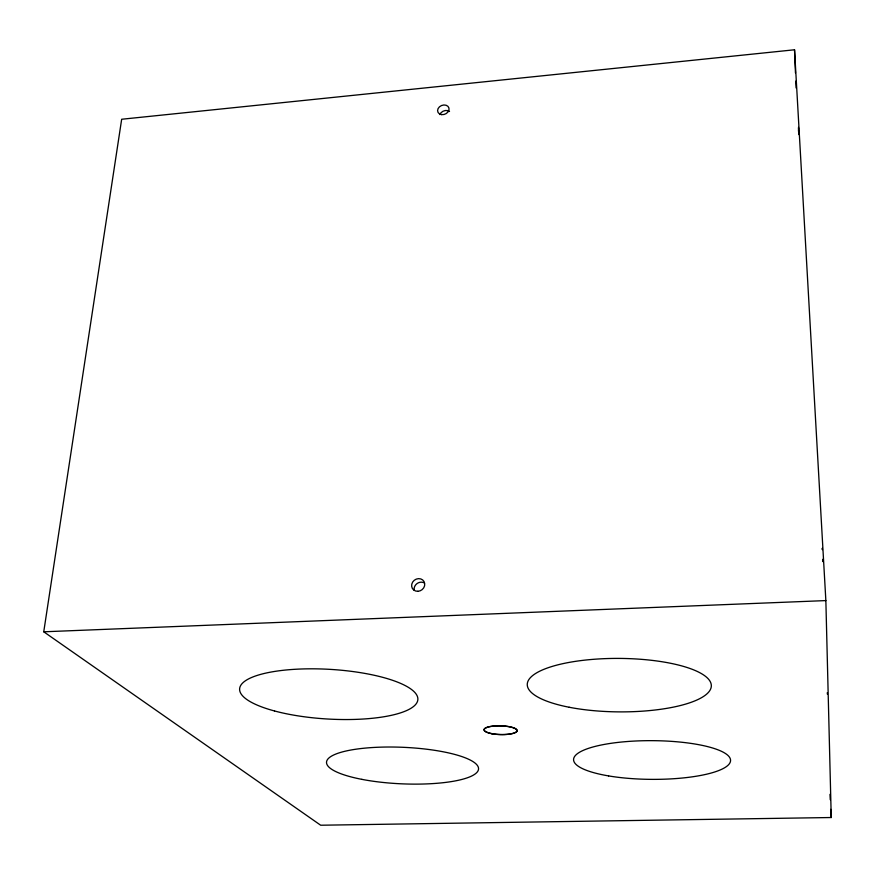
<?xml version="1.0" encoding="UTF-8"?>
<svg xmlns="http://www.w3.org/2000/svg" width="875" height="875" viewBox="0 0 875 875"><rect width="100%" height="100%" fill="white"/><g stroke="black" fill="none" stroke-linecap="round" stroke-linejoin="round"><path stroke-width="1.31" d="M43.75 631.794L121.669 119.252L794.533 49.777L825.858 600.589L831.25 817.523L320.677 825.223L43.75 631.794L825.858 600.589M822.434 549.62L822.325 548.22L822.347 549.489M822.905 560.252L823.036 561.706L822.948 559.202M798.766 134.433L798.536 130.32M827.291 692.683L827.378 694.159M829.97 794.314L830.277 799.772M830.802 809.331L831.25 817.523M798.481 127.356L798.569 128.92M798.459 128.723L798.831 134.586M794.533 49.777L795.462 72.942M795.791 81.112L796.075 87.927M414.258 590.362A6.737 6.092 -35.2 0 1 416.938 583.647A6.737 6.092 -35.2 0 1 424.178 582.87M439.895 114.592A5.863 4.648 -21.9 0 1 449.542 111.486M569.166 707.252A92.05 26.742 0.4 0 0 711.2 687.127A92.05 26.742 0.4 0 0 577.445 661.062A92.05 26.742 0.4 0 0 569.166 707.252M274.531 710.97A89.272 24.85 3.4 0 0 417.113 702.264A89.272 24.85 3.4 0 0 294.58 669.32A89.272 24.85 3.4 0 0 274.531 710.97M361.856 779.352A76.092 18.277 2.5 0 0 478.494 769.388A76.092 18.277 2.5 0 0 367.259 747.917A76.092 18.277 2.5 0 0 361.856 779.352M608.595 775.917A78.509 19.359 0.3 0 0 730.406 761.611A78.509 19.359 0.3 0 0 617.17 742.503A78.509 19.359 0.3 0 0 608.595 775.917M491.947 733.731A16.669 4.397 1.6 0 0 517.245 730.745A16.669 4.397 1.6 0 0 492.581 726.141A16.669 4.397 1.6 0 0 491.947 733.731M441.602 114.625A5.895 4.659 -21.9 0 0 448.93 108.008A5.895 4.659 -21.9 0 0 439.447 106.827A5.895 4.659 -21.9 0 0 441.602 114.625M417.867 591.303A6.781 6.114 -35.1 0 0 424.036 581.547A6.781 6.114 -35.1 0 0 412.672 582.061A6.781 6.114 -35.1 0 0 417.867 591.303M492.089 733.677A16.395 4.32 1.6 0 0 516.972 730.745A16.395 4.32 1.6 0 0 492.713 726.206A16.395 4.32 1.6 0 0 492.089 733.677"/></g></svg>
